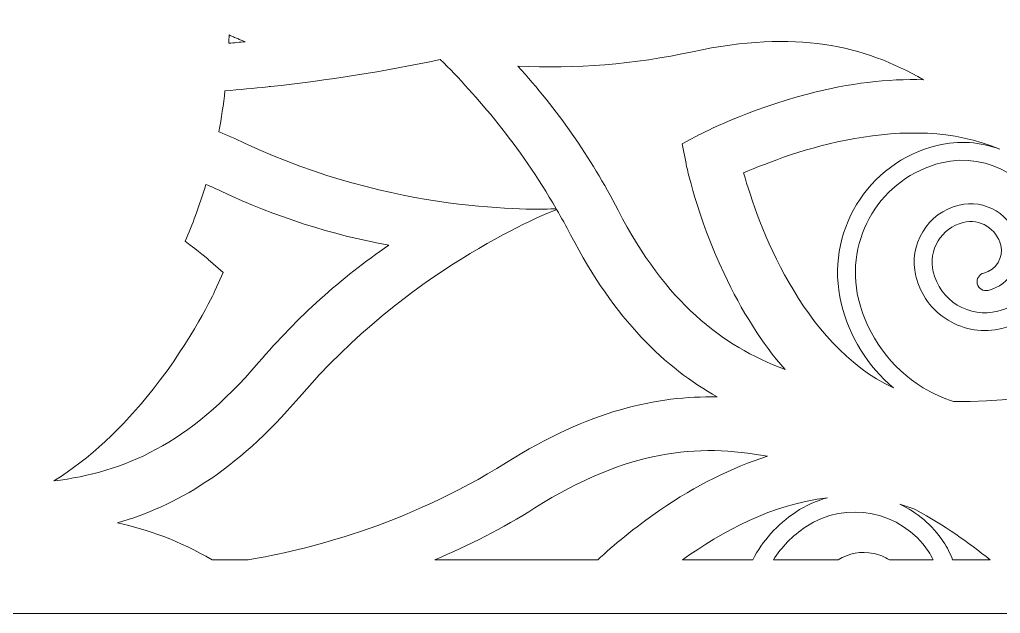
# Model space of a CAD drawing. Header units: millimetres. Extents: x -131 to 670, y -112 to 1620.
# Drawn here: x 470.5 to 580.4, y 475.8 to 542.4 of the extents above; entities that cross this region are included whole.
import ezdxf

# ---------------------------------------------------------------- set-up
doc = ezdxf.new("R2010")
doc.units = ezdxf.units.MM
doc.header["$MEASUREMENT"] = 0
doc.layers.add('Layer 2', color=7, linetype='Continuous')

msp = doc.modelspace()

# ---------------------------------------------------------------- linework, layer by layer
at = {"layer": 'Layer 2', "lineweight": 0}
msp.add_lwpolyline([(284.88, 1037.05), (284.88, 475.83), (670.17, 475.83), (670.17, 1037.05), (284.88, 1037.05)], dxfattribs=at)
for points, knots in [([(526.29, 537.17), (532.77, 536.83), (539.35, 537.37), (545.89, 538.78), (557.53, 541.28), (565, 539.5), (571.78, 535.64), (567.77, 535.77), (563.46, 535.24), (558.9, 534.07), (551.95, 532.27), (546.89, 529.6), (546.68, 529.49), (546.68, 529.49), (544.71, 528.44), (544.71, 528.44), (544.71, 528.44), (545.15, 526.24), (545.15, 526.24), (545.2, 526.01), (546.36, 520.42), (549.41, 513.91), (551.38, 509.73), (553.66, 506.13), (556.25, 503.15), (549.05, 505.92), (542.98, 510.55), (537.53, 521.03), (534.45, 526.97), (530.68, 532.38), (526.29, 537.17)], [0, 0, 0, 0, 1, 1, 1, 2, 2, 2, 3, 3, 3, 4, 4, 4, 5, 5, 5, 6, 6, 6, 7, 7, 7, 8, 8, 8, 9, 9, 9, 10, 10, 10, 10]), ([(495.74, 539.9), (495.12, 539.84), (494.51, 539.78), (493.89, 539.73), (493.91, 540.04), (493.92, 540.35), (493.93, 540.66), (494, 540.63), (494.07, 540.6), (494.14, 540.57), (494.27, 540.51), (494.41, 540.45), (494.54, 540.39), (494.69, 540.33), (494.83, 540.27), (494.97, 540.21), (495.1, 540.15), (495.24, 540.1), (495.38, 540.05), (495.5, 540), (495.62, 539.95), (495.74, 539.9)], [0, 0, 0, 0, 1, 1, 1, 2, 2, 2, 3, 3, 3, 4, 4, 4, 5, 5, 5, 6, 6, 6, 7, 7, 7, 7]), ([(493.47, 534.4), (495.07, 534.53), (496.67, 534.68), (498.27, 534.85), (498.38, 534.86), (498.49, 534.87), (498.59, 534.88), (504.95, 535.56), (511.3, 536.57), (517.61, 537.91), (521.68, 533.89), (526.49, 528.29), (530.6, 521.18), (528.18, 521.06), (512.41, 520.65), (495.67, 528.54), (494.69, 529), (493.73, 529.42), (492.79, 529.81), (493.07, 531.34), (493.3, 532.87), (493.47, 534.4)], [0, 0, 0, 0, 1, 1, 1, 2, 2, 2, 3, 3, 3, 4, 4, 4, 5, 5, 5, 6, 6, 6, 7, 7, 7, 7]), ([(562.55, 510.58), (563.46, 506.82), (565.51, 503.54), (568.4, 501.09), (558, 506.03), (553.2, 519.55), (551.61, 525.19), (556.87, 527.51), (569.98, 532.29), (580.32, 527.85), (578.16, 528.67), (575.74, 528.86), (573.32, 528.28), (565.47, 526.37), (560.64, 518.43), (562.55, 510.58)], [0, 0, 0, 0, 1, 1, 1, 2, 2, 2, 3, 3, 3, 4, 4, 4, 5, 5, 5, 5]), ([(575.13, 499.57), (573.96, 499.95), (572.83, 500.47), (571.75, 501.12), (568.09, 503.35), (565.51, 506.88), (564.49, 511.05), (562.85, 517.83), (567.02, 524.68), (573.8, 526.33), (579.11, 527.63), (584.49, 524.35), (585.78, 519.04), (586.79, 514.89), (584.24, 510.7), (580.09, 509.69), (578.54, 509.31), (576.93, 509.56), (575.56, 510.39), (574.2, 511.23), (573.24, 512.54), (572.86, 514.1), (572.26, 516.56), (573.77, 519.04), (576.23, 519.64), (577.14, 519.86), (578.07, 519.72), (578.86, 519.23), (579.65, 518.75), (580.21, 517.99), (580.43, 517.09), (580.77, 515.71), (579.92, 514.31), (578.53, 513.97), (578, 513.84), (577.67, 513.3), (577.8, 512.76), (577.93, 512.23), (578.47, 511.9), (579.01, 512.03), (581.46, 512.63), (582.97, 515.11), (582.37, 517.56), (582.03, 518.98), (581.15, 520.18), (579.9, 520.94), (578.65, 521.7), (577.18, 521.93), (575.76, 521.59), (572.23, 520.73), (570.05, 517.15), (570.91, 513.62), (571.42, 511.55), (572.7, 509.8), (574.52, 508.69), (576.35, 507.58), (578.49, 507.24), (580.57, 507.75), (584.71, 508.76), (587.6, 512.3), (587.96, 516.33), (588.06, 517.37), (587.99, 518.44), (587.73, 519.51), (587, 522.5), (585.2, 524.95), (582.83, 526.55), (583.58, 526.09), (584.33, 525.58), (585.05, 525), (592.37, 517.01), (595.73, 508.7), (597.2, 503.78), (593.25, 502.12), (585.24, 499.44), (575.13, 499.57)], [0, 0, 0, 0, 1, 1, 1, 2, 2, 2, 3, 3, 3, 4, 4, 4, 5, 5, 5, 6, 6, 6, 7, 7, 7, 8, 8, 8, 9, 9, 9, 10, 10, 10, 11, 11, 11, 12, 12, 12, 13, 13, 13, 14, 14, 14, 15, 15, 15, 16, 16, 16, 17, 17, 17, 18, 18, 18, 19, 19, 19, 20, 20, 20, 21, 21, 21, 22, 22, 22, 23, 23, 23, 24, 24, 24, 25, 25, 25, 25]), ([(485.41, 500.94), (489.85, 506.58), (492.25, 511.77), (492.35, 511.99), (492.35, 511.99), (493.28, 514.02), (493.28, 514.02), (493.28, 514.02), (491.6, 515.49), (491.6, 515.49), (491.52, 515.57), (490.59, 516.37), (489.02, 517.53), (489.43, 518.48), (489.81, 519.44), (490.17, 520.41), (490.59, 521.56), (490.98, 522.73), (491.34, 523.91), (491.92, 523.66), (492.51, 523.39), (493.11, 523.11), (499.17, 520.26), (505.45, 518.24), (511.84, 517.1), (506.48, 513.43), (501.58, 509.02), (497.23, 503.93), (489.34, 494.71), (482.2, 491.66), (474.3, 490.67), (478.23, 493.13), (481.99, 496.59), (485.41, 500.94)], [0, 0, 0, 0, 1, 1, 1, 2, 2, 2, 3, 3, 3, 4, 4, 4, 5, 5, 5, 6, 6, 6, 7, 7, 7, 8, 8, 8, 9, 9, 9, 10, 10, 10, 11, 11, 11, 11]), ([(492.02, 481.83), (488.34, 483.97), (484.81, 485.24), (481.42, 485.97), (487.86, 487.82), (494.65, 491.69), (501.79, 500.03), (513.87, 514.16), (528.49, 520.25), (530.65, 521.09), (531.18, 520.17), (531.7, 519.24), (532.21, 518.27), (537.21, 508.64), (542.87, 503.35), (548.65, 500.08), (541.95, 500.24), (534.32, 498.57), (525.01, 492.73), (513.71, 485.63), (502.4, 482.88), (496.06, 481.83), (496.06, 481.83), (492.02, 481.83), (492.02, 481.83)], [0, 0, 0, 0, 1, 1, 1, 2, 2, 2, 3, 3, 3, 4, 4, 4, 5, 5, 5, 6, 6, 6, 7, 7, 7, 8, 8, 8, 8]), ([(535.25, 481.83), (535.25, 481.83), (516.98, 481.83), (516.98, 481.83), (520.83, 483.43), (524.59, 485.37), (528.21, 487.64), (538.59, 494.17), (546.37, 494.91), (554.29, 493.43), (550.32, 492.19), (546.28, 490.17), (542.23, 487.39), (539.34, 485.41), (536.96, 483.4), (535.25, 481.83)], [0, 0, 0, 0, 1, 1, 1, 2, 2, 2, 3, 3, 3, 4, 4, 4, 5, 5, 5, 5]), ([(544.75, 481.83), (549.14, 484.97), (554.89, 488.11), (561, 488.78), (559.77, 488.45), (558.58, 487.93), (557.46, 487.18), (555.35, 485.78), (553.73, 483.92), (552.63, 481.83), (552.63, 481.83), (544.75, 481.83), (544.75, 481.83)], [0, 0, 0, 0, 1, 1, 1, 2, 2, 2, 3, 3, 3, 4, 4, 4, 4]), ([(567.95, 481.83), (567.41, 482.16), (566.8, 482.41), (566.15, 482.54), (564.78, 482.82), (563.38, 482.56), (562.2, 481.83), (562.2, 481.83), (554.94, 481.83), (554.94, 481.83), (555.86, 483.25), (557.07, 484.52), (558.57, 485.52), (563.12, 488.55), (569.29, 487.32), (572.33, 482.76), (572.53, 482.46), (572.7, 482.14), (572.85, 481.83), (572.85, 481.83), (567.95, 481.83), (567.95, 481.83)], [0, 0, 0, 0, 1, 1, 1, 2, 2, 2, 3, 3, 3, 4, 4, 4, 5, 5, 5, 6, 6, 6, 7, 7, 7, 7]), ([(575.03, 481.83), (574.77, 482.53), (574.43, 483.22), (573.99, 483.87), (572.74, 485.75), (571.04, 487.16), (569.13, 488.05), (569.73, 487.88), (570.33, 487.67), (570.93, 487.44), (574.11, 485.69), (576.86, 483.76), (579.23, 481.83), (579.23, 481.83), (575.03, 481.83), (575.03, 481.83)], [0, 0, 0, 0, 1, 1, 1, 2, 2, 2, 3, 3, 3, 4, 4, 4, 5, 5, 5, 5])]:
    msp.add_open_spline(points, degree=3, knots=knots, dxfattribs=at)

doc.saveas('drawing.dxf')
